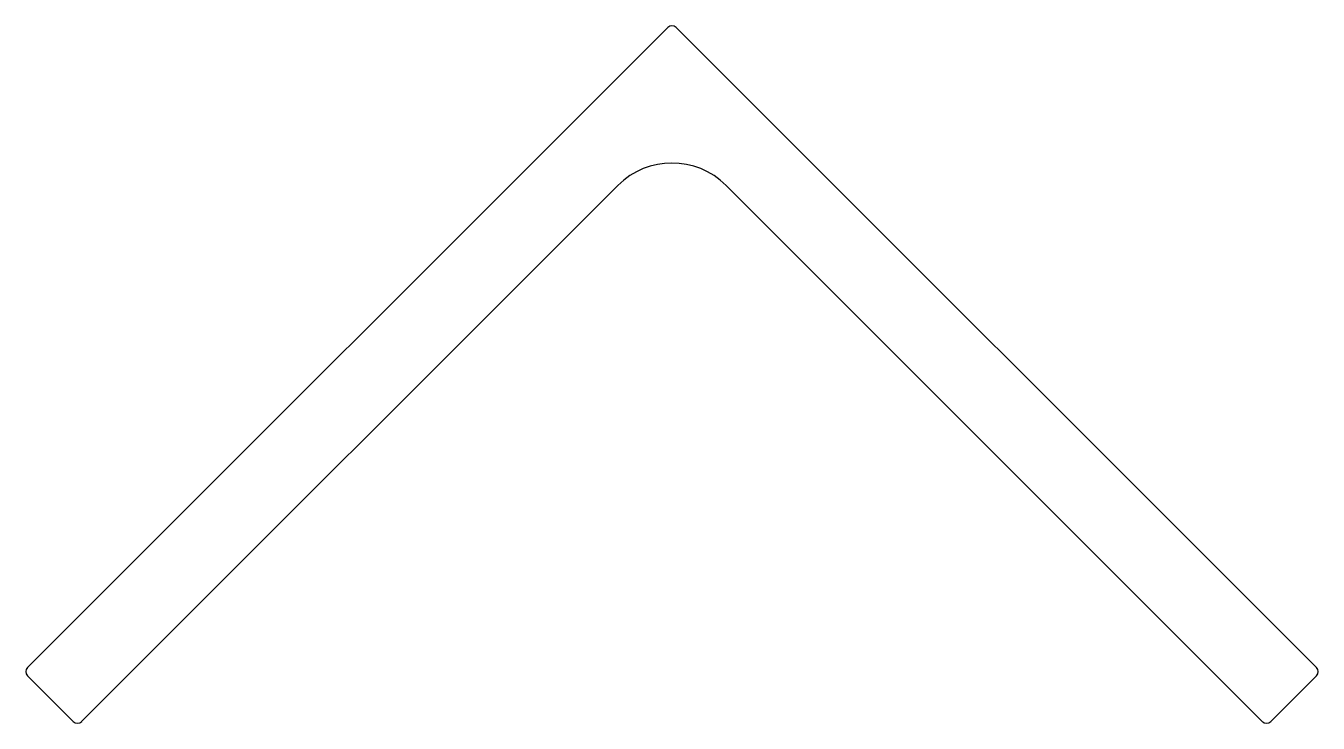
# Model space of a CAD drawing. Extents: x -21.6 to 32.1, y 6.9 to 35.9.
import ezdxf

# ---------------------------------------------------------------- set-up
doc = ezdxf.new("R2010")
doc.units = 0
doc.layers.get('0').update_dxf_attribs({"linetype": 'CONTINUOUS'})

msp = doc.modelspace()

# ---------------------------------------------------------------- linework, layer by layer
for p, q in [((-21.518, 9.247), (5.07, 35.834)), ((5.423, 35.834), (32.01, 9.247)), ((3.001, 29.276), (-19.273, 7.002)), ((29.765, 7.002), (7.491, 29.276)), ((-19.626, 7.002), (-21.518, 8.894)), ((32.01, 8.894), (30.119, 7.002))]:
    msp.add_line(p, q)
for centre, radius, start, end in [((5.246, 35.658), 0.25, 45, 135), ((5.246, 27.031), 3.175, 45, 135), ((-21.341, 9.07), 0.25, 135, 225), ((31.834, 9.07), 0.25, 315, 45), ((-19.449, 7.179), 0.25, 225, 315), ((29.942, 7.179), 0.25, 225, 315)]:
    msp.add_arc(centre, radius, start, end)

doc.saveas('drawing.dxf')
